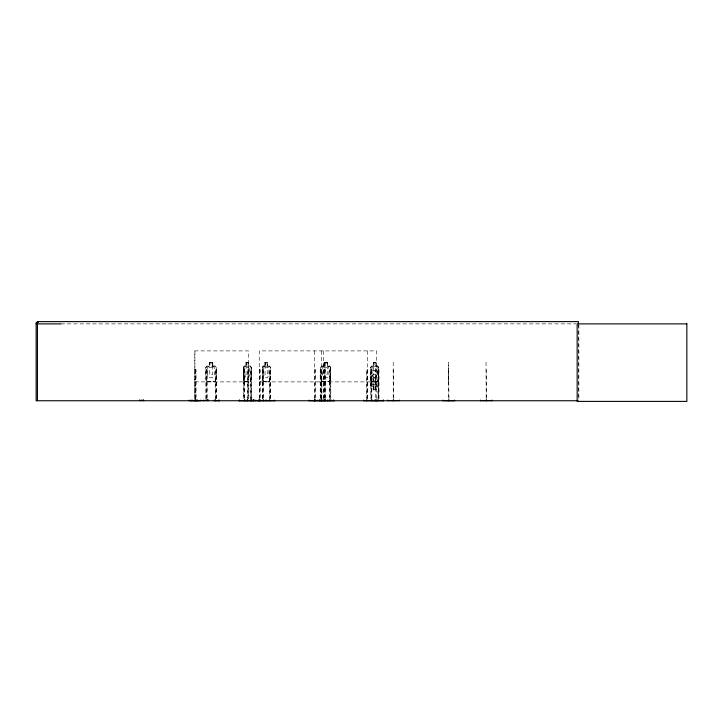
<?xml version="1.0" encoding="UTF-8"?>
<svg xmlns="http://www.w3.org/2000/svg" width="723" height="723" viewBox="0 0 723 723"><rect width="100%" height="100%" fill="white"/><g stroke="black" fill="none" stroke-linecap="round" stroke-linejoin="round"><path stroke-width="0.54" stroke-dasharray="3.62 2.71" d="M250.357 381.446L251.17 377.632L251.261 367.42L251.306 398.527M370.646 374.55L371.459 370.736M377.749 381.446L378.662 377.65L377.84 381.446L371.55 381.446L370.646 377.65L371.64 381.446M269.363 381.319L270.257 377.632L270.257 367.456L269.363 366.181M269.426 381.446L270.348 377.65M215.147 381.446L216.159 377.632L215.056 381.319L207.067 381.319L205.956 377.632M329.444 381.319L330.718 377.65L329.525 381.446L321.762 381.446M375.824 389.941L375.833 386.001L377.144 384.726L377.144 377.605L375.833 374.55L375.843 367.456L373.375 367.456L373.375 374.577L372.056 377.605L372.056 384.726L373.366 386.001L373.366 389.814M373.375 366.181L372.056 367.456L372.056 374.577L373.375 377.632L373.366 384.726L375.833 384.726L375.833 377.605L377.162 374.577L377.162 367.456L375.843 366.181L375.843 362.368M262.304 398.527L262.259 367.42L263.208 366.055M262.44 367.474L263.244 366.181M244.32 381.446L243.335 377.65L243.335 367.401L244.347 366.055M243.416 367.456L244.383 366.181M378.463 374.532L378.463 384.781L377.496 386.001L371.432 386.001M377.533 386.127L378.554 384.781L378.662 367.42L378.707 398.527M370.736 367.456L371.667 366.055M320.75 398.527L320.741 367.42L321.862 366.055L324.112 366.055M320.858 367.474L321.907 366.181M207.031 381.446L205.784 377.65L205.838 367.401L207.013 366.055L209.318 366.055M205.838 367.401L207.067 366.055M265.043 366.181L263.696 367.456L263.696 374.577L265.043 377.632L267.564 377.632L268.911 374.577L268.911 367.456L267.564 366.181L267.564 362.368M324.157 366.181L322.503 367.456L322.503 374.577L324.157 377.632L327.239 377.632L328.893 374.577L328.893 367.456L327.239 366.181L327.239 362.368L324.157 362.368M209.381 366.181L207.646 367.456L207.646 374.577L209.381 377.632L212.625 377.632L214.36 374.577L214.36 367.456L212.625 366.181L212.625 362.368M60.994 323.877L576.023 323.877M194.894 350.899L194.894 398.509L194.821 350.899L248.595 350.899L248.595 398.509M245.947 362.241L248.649 362.241L248.649 366.055M330.809 399.638L330.718 367.401L329.552 366.055L327.347 366.055L327.42 362.241L324.049 362.241L324.049 366.055M376.014 362.241L373.285 362.241L373.285 366.055M393.213 362.241L393.213 398.527M486.037 362.241L486.163 398.527M209.381 362.368L212.679 362.368M246.028 362.368L248.558 362.368M265.043 362.368L267.655 362.368M373.375 362.368L375.933 362.368M212.743 366.055L215.165 366.055L216.267 367.42L216.331 398.527M244.257 366.055L246.037 366.055M248.558 366.055L250.429 366.055L251.261 367.42M263.118 366.055L265.043 366.055M267.655 366.055L269.489 366.055L270.438 367.401L270.348 398.527M373.375 366.055L371.577 366.055L370.646 367.401L370.556 384.763L370.556 374.532L371.369 370.736L377.65 370.736L378.554 374.532M375.924 366.055L377.822 366.055L378.662 367.42M215.111 366.181L207.067 366.181L205.956 367.456L205.956 399.638M244.293 366.181L250.384 366.181L251.08 367.474L250.33 366.055M263.154 366.181L269.453 366.181M321.843 366.181L329.507 366.181M377.777 366.181L371.613 366.181L370.827 367.456L370.827 398.527M243.335 367.401L243.425 377.65M262.259 367.42L262.35 377.65L263.091 381.446L269.516 381.446M320.741 367.42L320.741 377.65L321.825 381.446M330.718 367.401L330.61 398.527M194.821 369.733L196.005 369.733L196.005 398.509M205.956 369.733L207.076 369.733L207.076 398.527M243.515 369.733L244.528 369.733L244.528 398.527M259.241 369.733L260.298 369.733L260.298 398.509M262.304 369.733L263.326 369.733L263.326 400.741M314.532 369.733L315.58 369.733L315.58 398.509M323.615 369.733L324.645 369.733L324.645 398.509M325.124 369.733L325.531 400.741M330.809 369.733L329.697 369.733L329.697 398.527M370.827 369.733L371.848 369.733L371.848 398.527M376.547 369.733L375.49 369.733L375.49 398.509M393.213 369.733L393.61 400.741M448.585 369.733L448.992 400.741M486.163 369.733L486.561 400.741M371.432 370.863L377.587 370.863M373.366 374.55L375.843 374.577M251.261 377.65L250.294 381.319L244.293 381.319M262.259 377.65L263.181 381.446M373.366 377.605L375.843 377.632M263.154 381.319L269.453 381.319M321.843 381.319L329.507 381.319M371.613 381.319L377.777 381.319M206.977 381.446L215.201 381.446L216.267 377.65L216.222 367.42L215.111 366.055M244.229 381.446L250.447 381.446M448.585 381.446L448.459 362.241L448.585 398.527M194.894 381.898L248.595 381.898M259.241 381.898L376.538 381.898M370.556 384.763L371.396 386.127L373.285 386.127M375.824 386.127L377.623 386.127M373.276 389.814L375.833 389.814M329.489 366.055L330.61 367.456M269.399 366.055L270.348 367.456M377.686 366.181L378.481 367.474M370.646 384.708L371.486 386.127M320.922 377.632L321.907 381.319M377.56 370.736L378.463 374.55M243.515 377.632L244.383 381.319M262.44 377.632L263.244 381.319M578.87 324.989L578.87 400.741M578.427 323.877L578.427 400.741M378.997 398.527L378.997 369.733L377.975 369.733L377.975 398.527M378.274 369.733L378.274 400.741M376.547 398.509L376.538 350.899L259.241 350.899L259.304 398.509M375.924 362.241L375.933 366.181M375.915 386.127L375.915 389.941L373.195 389.941L373.195 386.127M375.734 386.001L375.734 389.814M373.375 362.241L373.466 366.181M373.276 386.001L373.285 389.941M371.55 369.733L371.55 398.527M371.116 369.733L371.116 398.527M367.745 398.509L367.745 369.733L366.715 369.733L366.715 398.509M367.465 350.899L367.465 398.509M366.995 369.733L366.995 398.509M330.547 367.456L330.547 377.632M329.905 369.733L329.905 398.527M327.347 362.241L327.302 366.181M325.124 362.241L325.124 398.527M324.356 369.733L324.356 398.509M324.112 362.241L324.22 366.181M323.895 369.733L323.895 398.509M323.615 350.899L323.615 398.509M321.862 400.741L321.862 369.733L320.208 369.733L320.208 398.509M321.654 369.733L321.654 398.527M321.256 350.899L321.256 398.509M320.949 369.733L320.949 398.527M314.993 369.733L314.984 398.509M314.532 350.899L314.586 398.509M270.637 398.527L270.637 369.733L269.607 369.733L269.607 398.527M269.896 369.733L269.896 398.527M267.655 366.181L267.745 362.241L264.952 362.241L264.952 366.055M265.043 362.241L265.133 366.181M263.045 369.733L263.045 398.527M262.585 369.733L262.585 398.527M259.702 369.733L259.702 398.509M251.595 398.527L251.595 369.733L250.583 369.733L250.583 398.527M250.881 369.733L250.881 400.741M248.793 398.509L248.793 369.733L247.682 369.733L247.682 398.509M248.468 362.368L248.468 366.181L249.769 367.456L249.769 374.577L248.468 377.632L246.028 377.632L244.726 374.577L244.726 367.456L246.028 366.181L246.037 362.241M247.881 369.733L247.881 398.509M246.118 362.368L246.118 366.181M244.229 369.733L244.229 398.527M243.805 369.733L243.805 398.527M243.515 367.456L243.515 398.527M216.502 398.527L216.502 369.733L215.373 369.733L215.373 398.527M215.544 369.733L215.544 400.741M212.797 366.055L212.797 362.241L209.263 362.241L209.263 366.055M212.743 362.241L212.679 366.181M209.318 362.241L209.435 366.181M206.914 369.733L206.914 398.527M206.118 369.733L206.118 398.527M195.806 369.733L195.806 398.509M195.237 369.733L195.219 398.509M195.093 369.733L195.093 398.509M376.71 384.591L375.833 384.699L374.442 381.238C373.312 387.067 370.519 385.079 373.927 380.379C370.303 375.354 373.393 373.457 374.487 379.539C375.653 373.457 378.599 375.354 375.011 380.352L376.71 384.591M212.047 363.009L209.959 363.009L209.959 364.275L212.047 364.275L212.047 363.009M248.034 363.009L246.462 363.009L246.462 364.275L248.034 364.275L248.034 363.009M267.112 363.009L265.495 363.009L265.495 364.275L267.112 364.275L267.112 363.009M326.688 363.009L324.708 363.009L324.708 364.275L326.688 364.275L326.688 363.009M375.4 363.009L373.818 363.009L373.818 364.275L375.4 364.275L375.4 363.009M212.625 367.456L209.381 367.456L209.381 374.577L212.625 374.577L212.625 367.456M248.468 367.456L246.028 367.456L246.028 374.577L248.468 374.577L248.468 367.456M267.564 367.456L265.043 367.456L265.043 374.577L267.564 374.577L267.564 367.456M327.239 367.456L324.157 367.456L324.157 374.577L327.239 374.577L327.239 367.456M375.391 387.908L373.809 387.908L373.809 389.173L375.391 389.173L375.391 387.908"/><path stroke-width="1.08" d="M253.683 400.714L253.692 400.099M265.314 400.714L265.314 400.099M320.596 400.714L320.596 400.099M238.897 400.741L275.111 400.659M247.745 400.641L247.781 399.936M374.641 400.741L374.74 400.099M319.512 400.641L319.512 400.099M203 400.659L208.251 400.153M258.924 400.659L259.006 400.153L259.159 400.741M239.223 400.659L239.286 400.153M327.636 400.659L327.7 400.153L327.754 400.741M323.515 400.659L323.579 400.153M191.875 400.659L191.938 400.153M197.623 400.659L197.695 400.153M314.216 400.659L314.288 400.153M38.409 322.422L36.15 322.422L36.15 400.741L577.297 400.741M36.15 323.877L60.949 323.877M214.135 400.741L214.135 400.099L214.207 400.578L219.512 400.714M334.279 400.714L308.965 400.714L308.974 400.099M383.579 400.714L363.723 400.659M387.6 400.578L399.223 400.578M480.551 400.578L492.173 400.578M321.988 400.714L321.961 399.936M219.069 400.659L218.997 400.153M333.863 400.659L333.791 400.153M383.244 400.659L383.19 400.153M247.365 400.641L247.293 400.099M371.83 400.578L371.929 399.936M578.427 323.877L578.427 321.608L37.424 321.608L37.424 400.741M492.173 400.099L492.173 400.741M486.561 399.936L486.561 400.741M486.163 399.936L486.163 400.741M480.551 400.099L480.551 400.741M454.604 400.099L454.604 400.741L442.982 400.659L442.982 400.099M448.992 399.936L448.992 400.741M448.585 399.936L448.585 400.741M399.223 400.099L399.223 400.741M393.61 399.936L393.61 400.741M393.213 399.936L393.213 400.741M387.6 400.099L387.6 400.741M383.136 400.099L383.136 400.741M378.183 399.936L378.183 400.741M377.894 399.936L377.894 400.741M376.701 400.099L376.701 400.741M376.629 400.099L376.629 400.741M375.373 399.936L375.373 400.741M375.083 400.099L375.083 400.741M371.776 400.099L371.776 400.741M371.64 399.936L371.64 400.741M366.913 399.936L366.913 400.741M366.633 399.936L366.688 400.741M363.606 400.099L363.606 400.741M333.719 400.099L333.719 400.741M331.143 400.099L331.143 400.741M329.796 399.936L329.796 400.741M329.598 399.936L329.598 400.741M327.908 400.099L327.908 400.741M325.531 399.936L325.531 400.741M325.124 399.936L325.124 400.741M324.726 399.936L324.726 400.741M324.446 399.936L324.446 400.741M323.651 400.099L323.651 400.741M321.762 399.936L321.762 400.741M320.09 399.936L320.09 400.741M319.584 400.099L319.584 400.741M317.84 400.099L317.84 400.741M315.698 399.936L315.707 400.741M314.993 399.936L314.984 400.741M314.595 399.936L314.577 400.741M314.451 400.099L314.369 400.741M274.695 400.099L274.695 400.741M269.806 399.936L269.806 400.741M269.525 399.936L269.525 400.741M266.471 400.099L266.471 400.741M263.416 399.936L263.416 400.741M263.127 399.936L263.127 400.741M260.416 399.936L260.416 400.741M259.711 399.936L259.693 400.741M259.304 399.936L259.295 400.741M258.247 400.099L258.247 400.741M255.77 400.099L255.77 400.741M253.881 399.774L253.881 400.741M253.222 399.774L253.222 400.741M251.676 400.099L251.676 400.741M251.622 399.774L251.622 400.741M250.8 399.936L250.8 400.741M250.501 399.936L250.501 400.741M247.582 399.936L247.582 400.741M245.928 400.099L245.928 400.741M244.609 399.936L244.609 400.741M244.311 399.936L244.311 400.741M239.34 400.099L239.34 400.741M218.915 400.099L218.915 400.741M215.436 399.936L215.436 400.741M215.264 399.936L215.264 400.741M208.323 400.099L208.323 400.741M207.194 399.936L207.194 400.741M207.022 399.936L207.022 400.741M203.534 400.099L203.534 400.741M200.84 400.099L200.84 400.741L189.209 400.714L189.209 400.099M197.759 400.099L197.759 400.741M196.114 399.936L196.114 400.741M195.906 399.936L195.906 400.741M195.237 399.936L195.219 400.741M194.83 399.936L194.812 400.741M192.011 400.099L192.011 400.741M143.597 399.774L143.597 400.741M141.997 399.774L141.997 400.741M139.738 399.774L139.738 400.741M686.85 323.877L577.153 323.877L577.153 401.392L686.85 401.392L686.85 323.877M321.419 400.741L321.419 400.099L321.346 400.741"/></g></svg>
